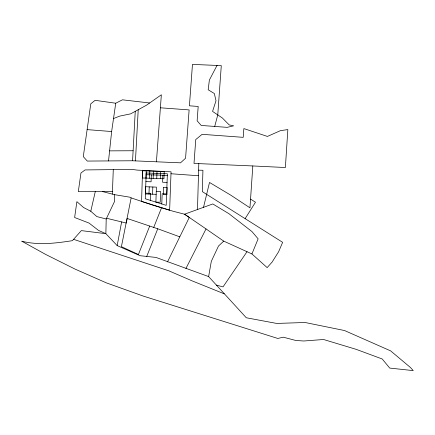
<?xml version="1.0" encoding="UTF-8"?>
<svg xmlns="http://www.w3.org/2000/svg" width="435" height="435" viewBox="0 0 435 435"><rect width="100%" height="100%" fill="white"/><g stroke="black" fill="none" stroke-linecap="round" stroke-linejoin="round"><path stroke-width="0.65" d="M106.205 218.979L105.868 233.682L117.178 245.596L140.13 255.715L155.964 257.428L208.621 276.578L246.286 317.762L276.742 323.444L305.038 322.487L344.536 330.54L390.625 350.871L410.477 367.526L413.25 370.609L389.716 368.081L382.234 358.995L356.216 349.359L323.575 339.501L303.837 340.996L295.805 340.48L283.272 337.19L277.786 338.452L143.387 296.126L106.368 282.87L75.326 269.227L45.871 254.54L21.75 241.191C38.394 245.465 55.658 243.252 72.384 240.675L81.334 230.615L105.868 233.682L98.555 230.43L89.072 223.09L74.63 217.5L76.881 201.655L83.58 207.533L90.784 211.258L96.874 216.603L106.205 218.979L114.617 201.329L114.345 194.63L102.372 191.52M197.485 209.621L198.8 163.625M142.555 170.205L141.576 201.383L169.634 210.203L171.058 171.82L137.123 170.101L132.153 169.4L85.064 169.933L80.953 173L78.316 191.574L112.458 191.498M112.36 194.119L113.279 169.628M145.959 178.094L146.225 170.901M148.966 194.064L149.232 186.865M149.558 178.23L149.825 171.031M150.39 200.377L150.651 193.325L145.469 193.135M151.336 174.875L151.081 181.814L145.894 181.618M152.565 194.195L152.832 187.001M153.153 178.361L153.419 171.167M156.752 178.497L157.019 171.298M160.352 178.633L160.618 171.433M161.787 203.961L162.163 193.754L166.632 193.923M162.853 175.229L162.592 182.238L167.062 182.406M149.575 102.975L122.425 99.816L115.737 103.225L95.102 100.327L90.79 103.824L83.286 156.616L87.283 161.07L132.577 160.765L135.247 111.338M135.454 160.89L138.221 109.718M252.811 165.952L193.999 163.419L195.755 139.57L202.106 134.323L243.208 137.34L243.85 128.581L267.416 136.432L280.406 130.669L287.845 129.581L285.382 167.524L252.817 165.952L249.956 207.816L230.67 195.103L209.512 182.455L203.493 207.43M156.426 161.793L161.347 94.776L146.426 105.248L130.625 113.856L119.728 116.107L113.519 118.548M108.532 160.928L111.637 131.539L115.737 103.225M208.621 276.578L211.318 261.315L218.49 246.047L223.72 241.12L251.925 253.942M117.178 245.596L121.626 221.921M114.345 194.63L129.847 197.191L131.142 197.887L121.408 246.667L138.412 254.518L149.7 226.059M90.784 211.258L95.292 191.536M214.711 126.438L217.766 114.911L221.284 65.631L192.466 64.391L189.421 105.808L198.186 106.45L197.131 120.816L201.209 125.449L227.146 127.352L233.628 125.835L229.18 124.91L222.377 118.015L212.568 111.409L215.999 100.751L214.33 93.525L208.18 89.757L209.371 80.062L217.087 65.321M153.718 227.418L161.548 207.778M146.731 256.427L157.753 228.777L179.791 236.836M167.502 261.897L189.296 217.451L184.554 214.205L173.32 211.307L152.908 205.184L131.142 197.887M185.935 268.477L206.032 228.919L184.554 214.205L212.797 203.955L228.913 213.688L251.979 231.594L258.124 238.826L251.925 253.942L267.155 267.607L272.136 262.028L278.617 251.745L282.641 242.333L202.318 191.628L202.933 170.286L198.616 170.161M245.128 218.636L255.475 202.221L250.549 199.116M247.009 251.707L223.03 286.888L216.353 285.11M109.593 150.863L133.115 150.749M146.155 174.712L167.323 175.37M156.279 191.308L160.597 191.471L160.194 202.264L155.877 202.101L156.431 187.132L145.638 186.729L145.372 193.928L156.165 194.331M132.577 160.765L180.514 162.831L185.571 158.237L189.122 109.908L160.39 107.798M170.988 173.75L198.458 175.74M87.125 129.619L111.637 131.539M106.553 218.25L126.286 223.057L127.172 218.468L157.753 228.777M73.58 239.332L168.916 270.864L192.188 280.901L224.242 293.81M206.032 228.919L223.72 241.12M142.626 170.765L142.359 177.964L163.951 178.763L164.218 171.569L142.626 170.765M146.214 172.989L145.257 198.768L166.208 205.353L167.383 173.777L146.214 172.989M163.631 187.398L163.359 194.597L166.958 194.733L167.225 187.534L163.631 187.398"/></g></svg>
